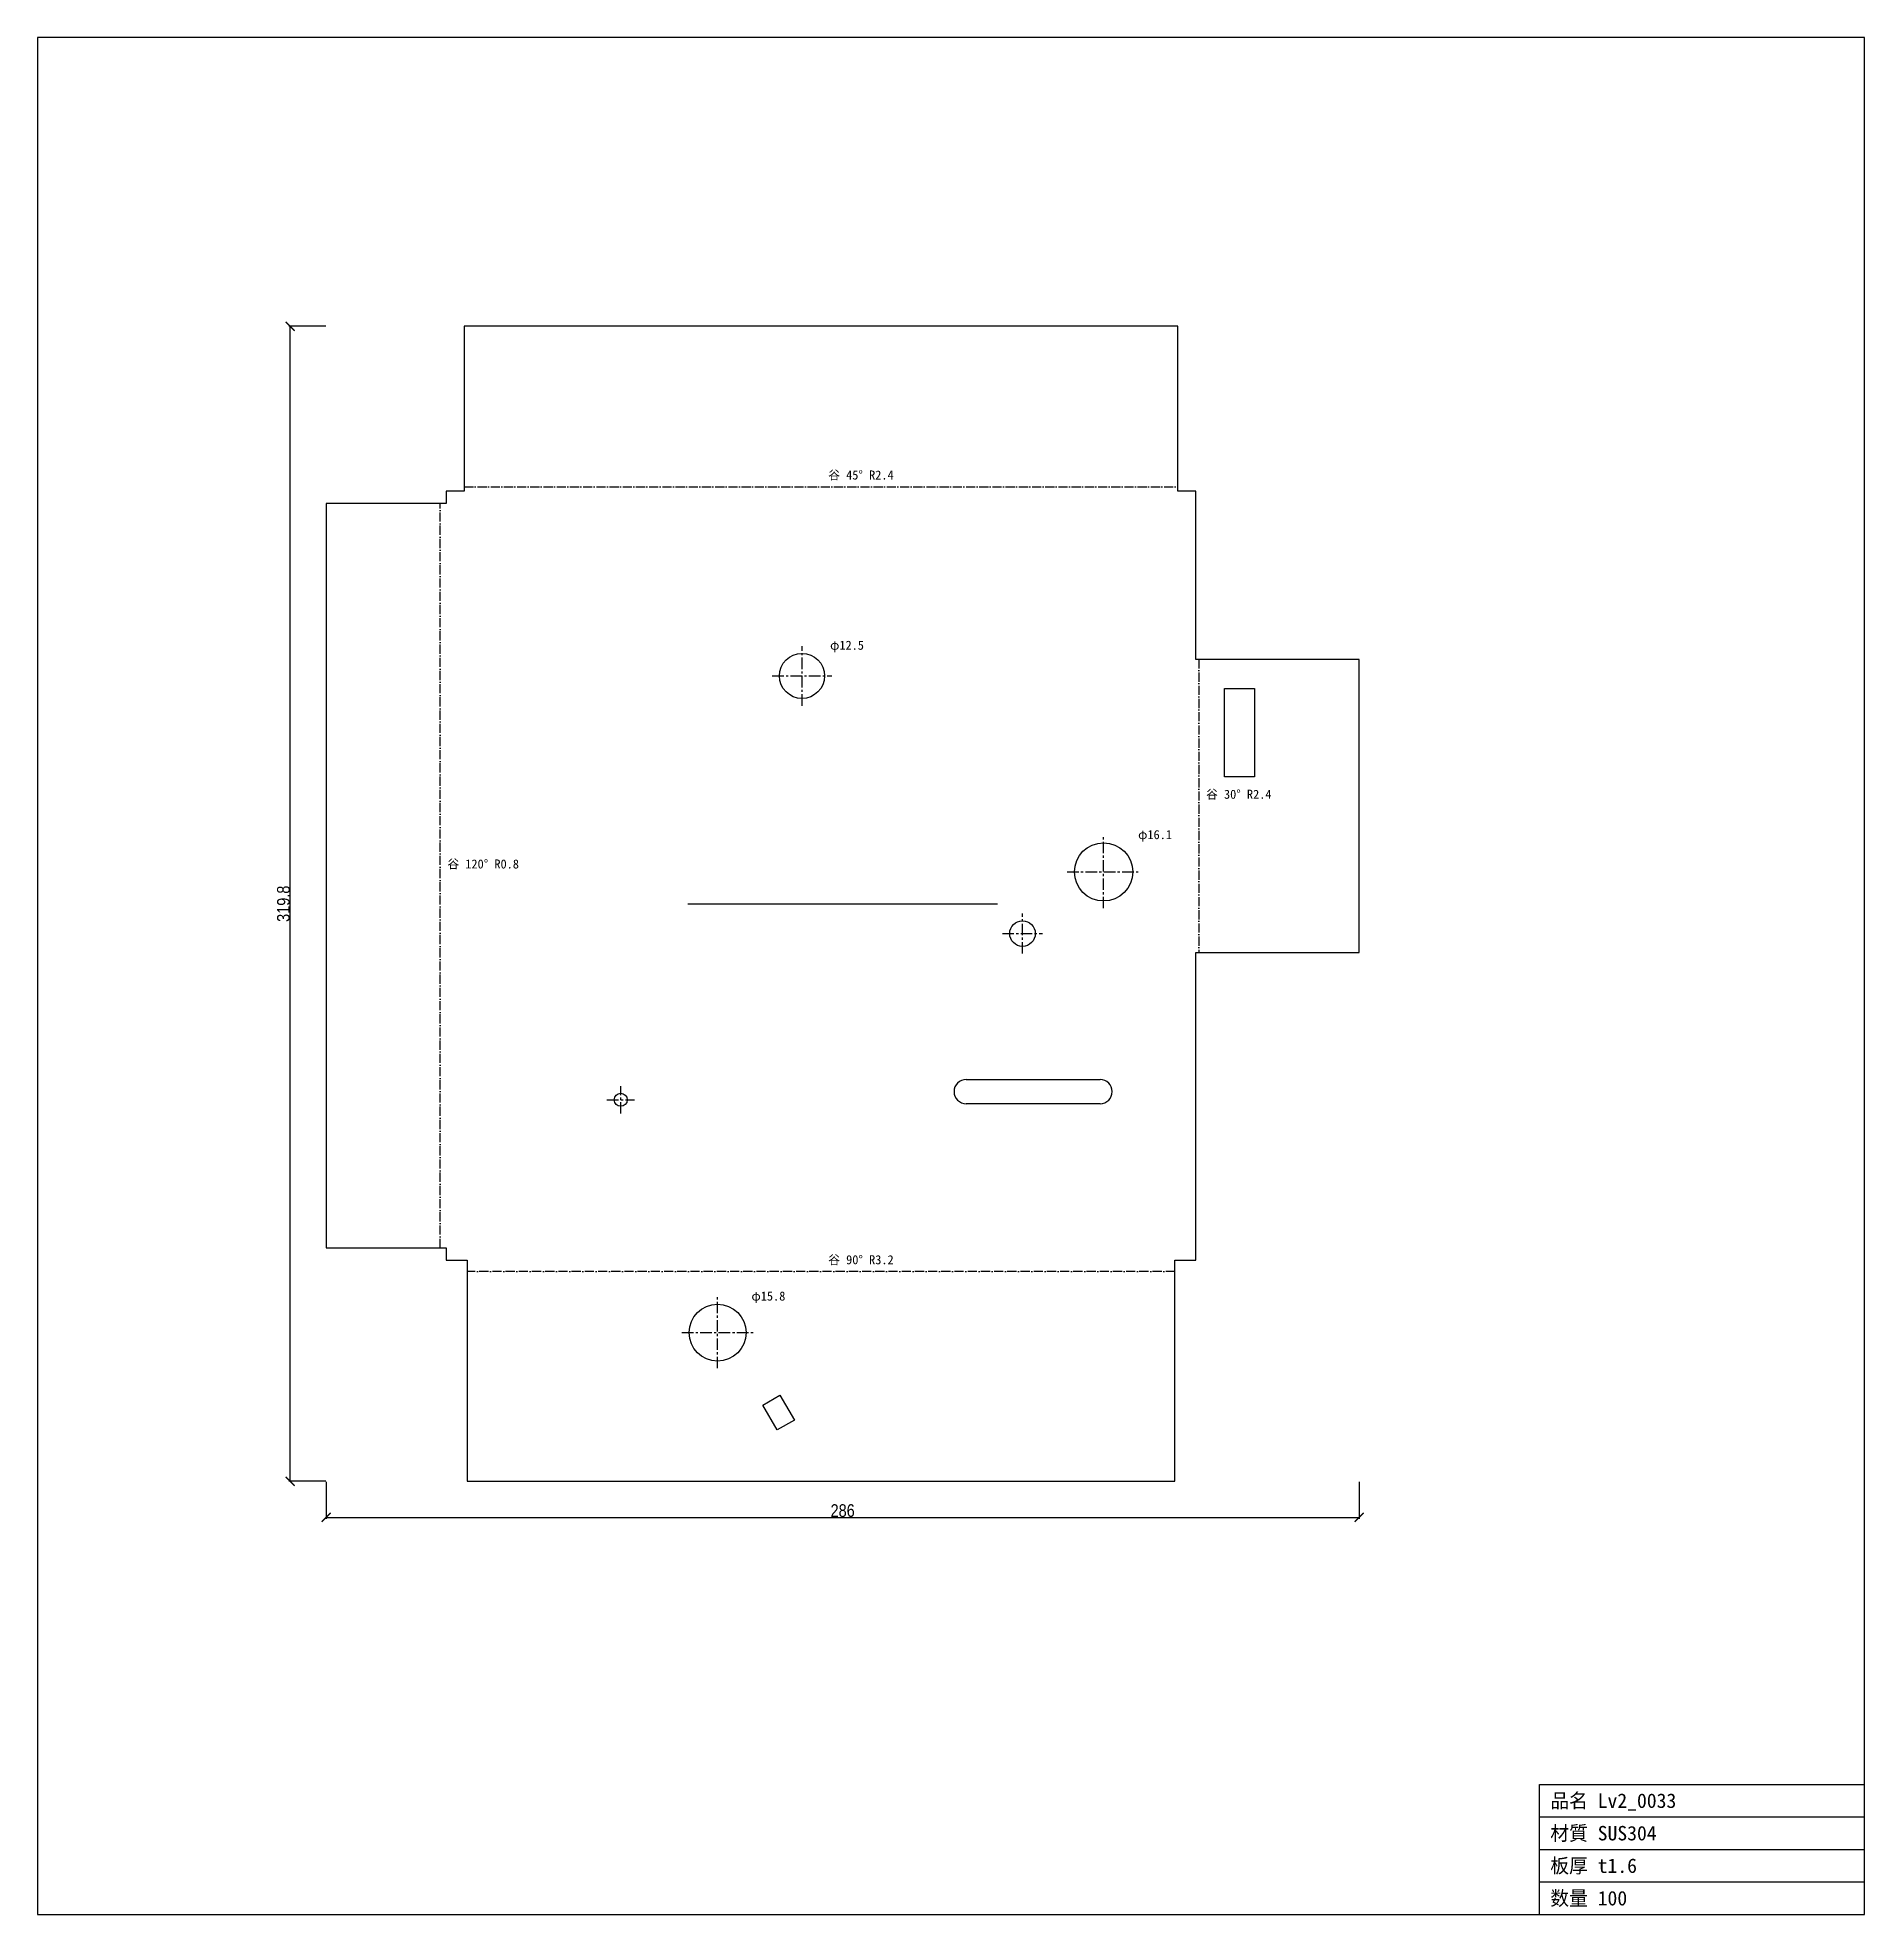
# Model space of a CAD drawing. Header units: millimetres. Extents: x -113 to 393, y -181 to 339.
import ezdxf

# ---------------------------------------------------------------- set-up
doc = ezdxf.new("R2010")
doc.units = ezdxf.units.MM
doc.linetypes.add('CENTER', pattern=[5.08, 3.175, -0.635, 0.635, -0.635])
doc.linetypes.add('DASHDOT', pattern=[3.556, 2.54, -0.508, 0, -0.508])
for name, color, linetype in [('BEND', 7, 'Continuous'), ('CENTER', 7, 'Continuous'), ('CUT', 7, 'Continuous'), ('DIM', 7, 'Continuous'), ('FRAME', 7, 'Continuous'), ('MARK', 7, 'Continuous'), ('TEXT', 7, 'Continuous')]:
    doc.layers.add(name, color=color, linetype=linetype)
doc.styles.add('OpenSansCondensed-Light', font='OpenSansCondensed-Light.ttf')
doc.dimstyles.new('EZDXF', dxfattribs={"dimtxt": 0.25, "dimasz": 0.175, "dimexe": 0.375, "dimexo": 0.125, "dimgap": 0.1, "dimtad": 1, "dimlfac": 100, "dimzin": 12, "dimdsep": 46, "dimtxsty": 'OpenSansCondensed-Light', "dimblk": 'ARCHTICK', "dimcen": 2.5, "dimazin": 3, "dimtfac": 0.5, "dimtmove": 2, "dimatfit": 3})

# ---------------------------------------------------------------- blocks, each defined once
blk = doc.blocks.new('_ARCHTICK')
at = {"color": 0, "linetype": 'BYBLOCK', "const_width": 0.15}
blk.add_lwpolyline([(-0.5, -0.5), (0.5, 0.5)], dxfattribs=at)

msp = doc.modelspace()

# ---------------------------------------------------------------- linework, layer by layer
at = {"layer": 'BEND', "color": 4, "linetype": 'DASHDOT'}
for p, q in [((5, 214.14), (202.57, 214.14)), ((-1.68, 3.4), (-1.68, 209.48)), ((208.41, 166.35), (208.41, 85.15)), ((201.77, -3.14), (5.8, -3.14))]:
    msp.add_line(p, q, dxfattribs=at)
at = {"layer": 'CENTER', "color": 1, "linetype": 'CENTER'}
for p, q in [((98.52, 153.5), (98.52, 170.01)), ((90.27, 161.76), (106.78, 161.76)), ((182.02, 97.44), (182.02, 117.57)), ((171.95, 107.5), (192.08, 107.5)), ((159.57, 84.88), (159.57, 95.96)), ((154.03, 90.42), (165.11, 90.42)), ((48.31, 40.58), (48.31, 48.19)), ((44.51, 44.39), (52.12, 44.39)), ((75.13, -29.95), (75.13, -10.2)), ((65.26, -20.08), (85.01, -20.08))]:
    msp.add_line(p, q, dxfattribs=at)
at = {"layer": 'CUT'}
for p, q in [((202.57, 258.57), (5, 258.57)), ((5, 258.57), (5, 212.88)), ((202.57, 212.88), (202.57, 258.57)), ((0, 209.48), (-33.23, 209.48)), ((-33.23, 209.48), (-33.23, 3.4)), ((5, 212.88), (0, 212.88)), ((0, 212.88), (0, 209.48)), ((207.57, 212.88), (202.57, 212.88)), ((207.57, 166.35), (207.57, 212.88)), ((252.77, 166.35), (207.57, 166.35)), ((252.77, 85.15), (252.77, 166.35)), ((215.54, 158.27), (223.77, 158.27)), ((215.54, 133.84), (215.54, 158.27)), ((223.77, 158.27), (223.77, 133.84)), ((223.77, 133.84), (215.54, 133.84)), ((207.57, 0), (207.57, 85.15)), ((207.57, 85.15), (252.77, 85.15)), ((143.96, 50.02), (181.06, 50.02)), ((181.06, 43.32), (143.96, 43.32)), ((-33.23, 3.4), (0, 3.4)), ((0, 3.4), (0, 0)), ((0, 0), (5.8, 0)), ((5.8, 0), (5.8, -61.22)), ((201.77, -61.22), (201.77, 0)), ((201.77, 0), (207.57, 0)), ((87.66, -40.12), (92.41, -37.38)), ((91.65, -47.02), (87.66, -40.12)), ((92.41, -37.38), (96.4, -44.28)), ((96.4, -44.28), (91.65, -47.02)), ((5.8, -61.22), (201.77, -61.22))]:
    msp.add_line(p, q, dxfattribs=at)
for centre, radius in [((98.52, 161.76), 6.25), ((182.02, 107.5), 8.06), ((159.57, 90.42), 3.54), ((48.31, 44.39), 1.8), ((75.13, -20.08), 7.88)]:
    msp.add_circle(centre, radius, dxfattribs=at)
for centre, start, end in [((143.96, 46.67), 90, -90), ((181.06, 46.67), -90, 90)]:
    msp.add_arc(centre, 3.35, start, end, dxfattribs=at)
at = {"layer": 'FRAME'}
for p, q in [((392.72, 338.52), (-113.18, 338.52)), ((-113.18, 338.52), (-113.18, -181.17)), ((392.72, -181.17), (392.72, 338.52)), ((302.72, -181.17), (302.72, -145.17)), ((302.72, -145.17), (392.72, -145.17)), ((302.72, -154.17), (392.72, -154.17)), ((302.72, -163.17), (392.72, -163.17)), ((302.72, -172.17), (392.72, -172.17)), ((-113.18, -181.17), (392.72, -181.17))]:
    msp.add_line(p, q, dxfattribs=at)
at = {"layer": 'MARK'}
msp.add_line((66.87, 98.67), (152.67, 98.67), dxfattribs=at)

# ---------------------------------------------------------------- texts
at = {"layer": 'TEXT'}
for s, height, p in [('谷 45° R2.4', 2.5, (105.78, 216.14)), ('φ12.5', 2.5, (106.28, 169.01)), ('谷 30° R2.4', 2.5, (210.41, 127.75)), ('φ16.1', 2.5, (191.58, 116.57)), ('谷 120° R0.8', 2.5, (0.32, 108.44)), ('谷 90° R3.2', 2.5, (105.78, -1.14)), ('φ15.8', 2.5, (84.51, -11.2)), ('品名 Lv2_0033', 4, (305.72, -151.67)), ('材質 SUS304', 4, (305.72, -160.67)), ('板厚 t1.6', 4, (305.72, -169.67)), ('数量 100', 4, (305.72, -178.67))]:
    msp.add_text(s, height=height, dxfattribs=at).set_placement(p)

# ---------------------------------------------------------------- dimensions: what is measured, and where the dimension line sits
at = {"layer": 'DIM'}
msp.add_linear_dim(base=(-43.23, -61.22), p1=(-33.23, -61.22), p2=(-33.23, 258.57), angle=90, dimstyle='EZDXF', override={"dimtxt": 3.5, "dimasz": 2.5, "dimdec": 1, "dimlfac": 1}, dxfattribs=at).render()
msp.add_linear_dim(base=(-33.23, -71.22), p1=(-33.23, -61.22), p2=(252.77, -61.22), dimstyle='EZDXF', override={"dimtxt": 3.5, "dimasz": 2.5, "dimdec": 1, "dimlfac": 1}, dxfattribs=at).render()

doc.saveas('drawing.dxf')
